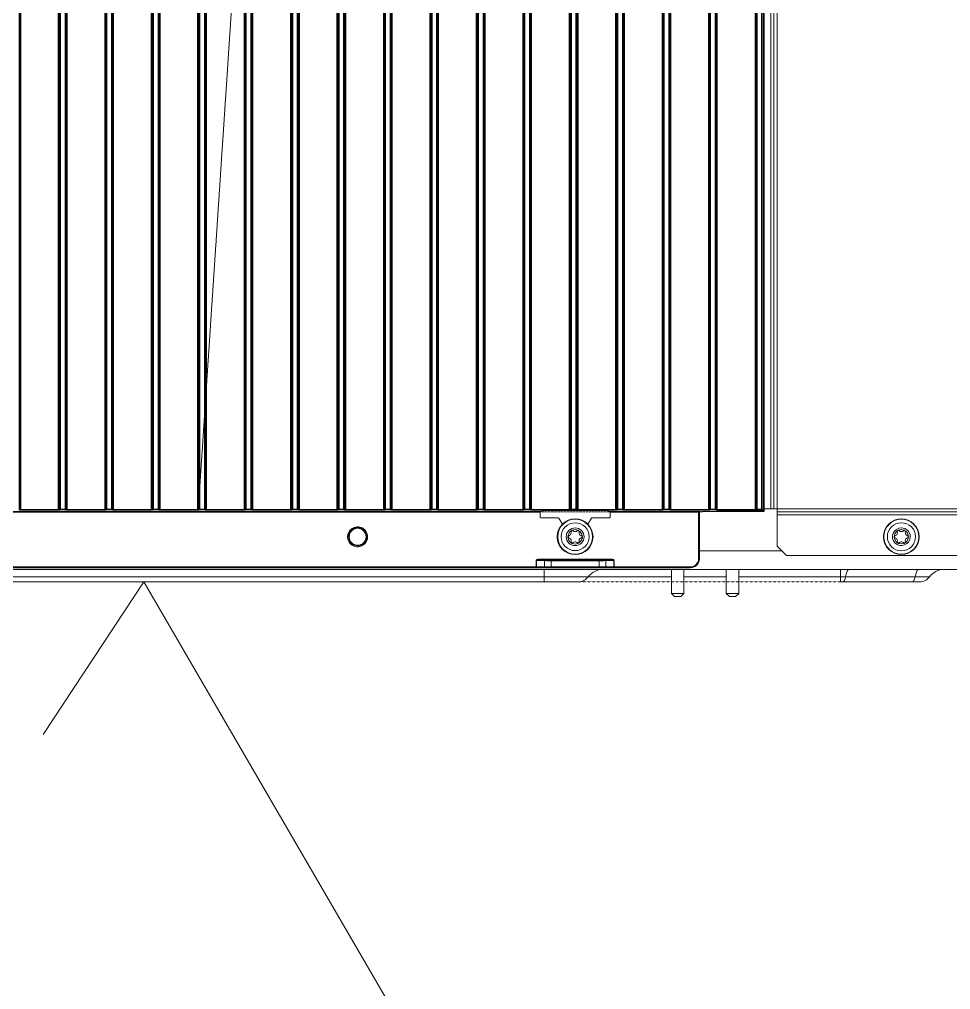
# Model space of a CAD drawing. Header units: millimetres. Extents: x 90740 to 167944, y -39332 to 25855.
# Drawn here: x 138401 to 139000, y 10839 to 11464 of the extents above; entities that cross this region are included whole.
import ezdxf

# ---------------------------------------------------------------- set-up
doc = ezdxf.new("R2010")
doc.units = ezdxf.units.MM
doc.linetypes.add('PDF_IMPORT', pattern=[1, 0.8, -0.2])
doc.layers.add('PDF4_Geometry', color=7, linetype='Continuous')
doc.layers.add('PISMO-R', color=6, linetype='Continuous', lineweight=9)
doc.layers.add('TENKE', color=7, linetype='Continuous', lineweight=9)

# ---------------------------------------------------------------- blocks, each defined once
blk = doc.blocks.new('200-A_10 bis 12')
at = {"layer": 'PDF4_Geometry', "lineweight": 13}
for p, q in [((6722.87, 2336.02), (6722.87, 3273.81)), ((6724.32, 2336.02), (6724.32, 3273.81)), ((6737.79, 2336.02), (6737.79, 3273.81)), ((6739.26, 2336.02), (6739.26, 3273.81)), ((6782.6, 3273.81), (6782.6, 2336.02)), ((6798.98, 2336.02), (6798.98, 3273.81)), ((6813.92, 2336.02), (6813.92, 3273.81)), ((6827.4, 2336.02), (6827.4, 3273.81)), ((6828.89, 2336.02), (6828.89, 3273.81)), ((6842.34, 2336.02), (6842.34, 3273.81)), ((6857.24, 3273.81), (6857.24, 2336.02)), ((6872.2, 3273.81), (6872.2, 2336.02)), ((6873.65, 2336.02), (6873.65, 3273.81)), ((6887.15, 3273.81), (6887.15, 2336.02)), ((6888.59, 2336.02), (6888.59, 3273.81)), ((6917.01, 2336.02), (6917.01, 3273.81)), ((6931.24, 2335.87), (6931.24, 3188.13)), ((6931.44, 3188.13), (6931.44, 2336.07)), ((6931.93, 2336.02), (6931.93, 3188.24)), ((6933.39, 2336.02), (6933.39, 3188.24)), ((6934.08, 3188.33), (6934.08, 2335.87)), ((6946.21, 2335.87), (6946.21, 3188.33)), ((6946.87, 2336.02), (6946.87, 3188.24)), ((6948.31, 2336.02), (6948.31, 3188.24)), ((6919.14, 2715.15), (6919.14, 2335.87)), ((6916.3, 2335.87), (6916.3, 2707.96)), ((6901.38, 2335.87), (6901.38, 2687.35)), ((6904.22, 2682.18), (6904.22, 2335.87)), ((6886.44, 2335.87), (6886.44, 2654.63)), ((6889.28, 2647.1), (6889.28, 2335.87)), ((6871.54, 2335.87), (6871.54, 2625.43)), ((6874.36, 2623.59), (6874.36, 2335.87)), ((6856.57, 2335.87), (6856.57, 2609.38)), ((6859.42, 2603.87), (6859.42, 2335.87)), ((6841.63, 2335.87), (6841.63, 2591.86)), ((6844.47, 2584.87), (6844.47, 2335.87)), ((6826.71, 2335.87), (6826.71, 2578.25)), ((6829.55, 2570.1), (6829.55, 2335.87)), ((6811.77, 2567.06), (6811.77, 2335.87)), ((6814.61, 2557.05), (6814.61, 2335.87)), ((6796.87, 2335.87), (6796.87, 2547.99)), ((6781.91, 2335.87), (6781.91, 2544.04)), ((6799.69, 2545.55), (6799.69, 2335.87)), ((6784.75, 2540.57), (6784.75, 2335.87)), ((6766.97, 2335.87), (6766.97, 2524.72)), ((6769.81, 2526.32), (6769.81, 2335.87)), ((6737.1, 2335.87), (6737.1, 2519.5)), ((6752.07, 2335.87), (6752.07, 2520.03)), ((6754.89, 2518.37), (6754.89, 2335.87)), ((6722.16, 2335.87), (6722.16, 2510.44)), ((6739.95, 2511.38), (6739.95, 2335.87)), ((6710.08, 2503.92), (6710.08, 2335.87)), ((6725, 2505.29), (6725, 2335.87)), ((6737.3, 2336.07), (6737.59, 2336.22)), ((6752.53, 2336.22), (6754.42, 2336.22)), ((6767.48, 2336.22), (6769.32, 2336.22)), ((6797.34, 2336.22), (6799.18, 2336.22)), ((6812.26, 2336.22), (6814.12, 2336.22)), ((6857.06, 2336.22), (6858.95, 2336.22)), ((6886.95, 2336.22), (6888.79, 2336.22)), ((6928.2, 2335.27), (6899.62, 2335.27)), ((6901.87, 2336.22), (6903.75, 2336.22)), ((6916.5, 2336.07), (6916.81, 2336.22)), ((6933.93, 2335.87), (6933.93, 2335.47)), ((6949.18, 2336.33), (7412.88, 2336.33)), ((6875.78, 2319.7), (6875.78, 2317.42)), ((6879.2, 2319.84), (6880.6, 2319.84)), ((6880.6, 2319.84), (6880.6, 2317.48)), ((6896.09, 2317.48), (6896.09, 2319.84)), ((6900.91, 2317.42), (6900.91, 2319.7)), ((7386.9, 2316.84), (6299.9, 2316.84)), ((6878.38, 2316.84), (6878.38, 2312.86)), ((6973.74, 2312.86), (6973.74, 2316.84)), ((6324.67, 2314.46), (6919.32, 2314.46)), ((7002.29, 2314.46), (6940.97, 2314.46))]:
    blk.add_line(p, q, dxfattribs=at)
for points in [[(6953.31, 3276.98), (6953.31, 2324.36), (6956.29, 2321.35), (7155.62, 2321.35), (7157.06, 2322.83)], [(6710.08, 2500.03), (6709.88, 2500.03), (6709.88, 2336.07), (6709.62, 2336.22), (6709.62, 3273.61)], [(6724.52, 2336.22), (6722.67, 2336.22), (6722.67, 3273.61), (6722.41, 3273.79), (6722.41, 3105.6), (6722.16, 3105.6), (6722.41, 3105.6), (6721.74, 3073.79), (6721.81, 3073.72), (6721.78, 3073.3), (6721.74, 3072.92), (6721.72, 3072.79)], [(6724.32, 3273.81), (6724.49, 3273.74), (6724.52, 3273.61), (6724.52, 2336.22), (6724.8, 2336.07), (6724.8, 2508.6), (6724.85, 2511.91), (6724.85, 2515.22), (6724.91, 2518.57), (6724.94, 2521.88), (6725, 2525.14), (6725.11, 2528.43), (6725.18, 2531.6), (6725.27, 2534.78), (6725.4, 2537.8), (6725.45, 2538.35), (6725.47, 2538.73), (6725.51, 2538.8)], [(6739.48, 2336.22), (6737.59, 2336.22), (6737.59, 3273.61)], [(6739.48, 3273.61), (6739.48, 2336.22), (6739.75, 2336.07), (6739.75, 2514.86)], [(6752.73, 3273.81), (6752.73, 2336.02), (6752.6, 2336.09), (6752.53, 2336.22), (6752.27, 2336.07), (6752.27, 2520.61), (6752.25, 2524.25), (6752.2, 2527.83), (6752.13, 2531.34), (6752.11, 2534.75), (6752.05, 2538.06), (6751.93, 2541.37), (6751.87, 2544.44), (6751.78, 2547.45), (6751.65, 2550.41), (6751.65, 2550.9), (6751.6, 2551.23), (6751.58, 2551.36)], [(6751.58, 3058.49), (6751.6, 3058.62), (6751.65, 3058.95), (6751.65, 3059.44), (6751.78, 3062.46), (6751.87, 3065.57), (6751.98, 3068.77), (6752.05, 3071.94), (6752.11, 3075.21), (6752.13, 3078.47), (6752.2, 3082.04), (6752.25, 3085.69), (6752.27, 3089.28), (6752.27, 3273.79), (6752.53, 3273.61), (6752.53, 2336.22)], [(6754.22, 3273.81), (6754.22, 2336.02), (6754.36, 2336.09), (6754.42, 2336.22)], [(6754.42, 3273.61), (6754.42, 2336.22), (6754.69, 2336.07), (6754.69, 2518.37), (6754.71, 2522.01), (6754.71, 2525.7), (6754.75, 2529.29), (6754.78, 2533), (6754.84, 2536.69), (6754.91, 2540.26), (6754.98, 2543.44), (6755.09, 2546.59), (6755.18, 2549.63), (6755.29, 2552.63)], [(6767.68, 3273.81), (6767.68, 2336.02), (6767.5, 2336.09), (6767.48, 2336.22)], [(6769.32, 3273.61), (6767.48, 3273.61), (6767.48, 2336.22)], [(6769.12, 3273.81), (6769.12, 2336.02), (6769.27, 2336.09), (6769.32, 2336.22)], [(6769.32, 3273.61), (6769.32, 2336.22), (6769.61, 2336.07), (6769.61, 2530.63), (6769.65, 2534.98), (6769.67, 2539.24), (6769.74, 2543.61), (6769.81, 2547.92), (6769.92, 2552.14), (6770.05, 2557.05), (6770.14, 2559.42), (6770.21, 2561.78), (6770.25, 2562.4), (6770.27, 2562.77), (6770.27, 2608.38)], [(6784.28, 2336.22), (6782.4, 2336.22), (6782.4, 3273.61)], [(6784.08, 3273.81), (6784.08, 2336.02), (6784.22, 2336.09), (6784.28, 2336.22)], [(6784.28, 3273.61), (6784.28, 2336.22), (6784.55, 2336.07), (6784.55, 2535.35), (6784.75, 2535.35)], [(6797.54, 3273.81), (6797.54, 2336.02), (6797.41, 2336.09), (6797.34, 2336.22), (6797.07, 2336.07), (6797.07, 2543.5), (6796.87, 2543.5)], [(6800.18, 2585.38), (6800.11, 2585.2), (6800.11, 2584.84), (6800.07, 2584.13), (6799.98, 2581.02), (6799.87, 2577.85), (6799.8, 2574.63), (6799.74, 2571.37), (6799.65, 2567.15), (6799.58, 2562.8), (6799.56, 2558.45), (6799.51, 2554.18), (6799.49, 2549.85), (6799.49, 2336.07), (6799.18, 2336.22), (6799.18, 3273.61)], [(6811.28, 3014.77), (6811.35, 3014.88), (6811.35, 3015.17), (6811.41, 3015.75), (6811.41, 3015.88), (6811.5, 3019.86), (6811.64, 3023.94), (6811.7, 3028.12), (6811.81, 3032.22), (6811.88, 3036.44), (6811.9, 3040.68), (6811.95, 3044.26), (6811.97, 3047.88), (6811.97, 3273.79), (6812.26, 3273.61), (6812.26, 2336.22)], [(6812.46, 3273.81), (6812.46, 2336.02), (6812.3, 2336.09), (6812.26, 2336.22), (6811.97, 2336.07), (6811.97, 2554.78), (6811.77, 2554.78)], [(6815.1, 2599.12), (6815.1, 2678.54), (6815.08, 2678.54), (6815.08, 2599.01), (6815.03, 2598.68), (6815.01, 2598.28), (6815.01, 2597.81), (6814.92, 2594.17), (6814.81, 2590.46), (6814.72, 2586.71), (6814.66, 2582.87), (6814.59, 2578.65), (6814.52, 2574.34), (6814.48, 2569.99), (6814.46, 2565.68), (6814.41, 2561.4), (6814.41, 2336.07), (6814.12, 2336.22), (6814.12, 3273.61)], [(6829.09, 2336.22), (6827.2, 2336.22), (6827.2, 3273.61), (6826.93, 3273.79), (6826.93, 3042.37), (6826.91, 3038.15), (6826.91, 3033.93), (6826.87, 3029.69), (6826.85, 3025.47), (6826.78, 3021.25), (6826.71, 3017.08), (6826.65, 3012.91), (6826.53, 3008.75), (6826.45, 3004.67), (6826.31, 3000.7)], [(6829.09, 3273.61), (6829.09, 2336.22), (6829.35, 2336.07), (6829.35, 2575.81)], [(6843.99, 2336.22), (6842.14, 2336.22), (6842.14, 3273.61)], [(6841.83, 2586.91), (6841.83, 2336.07), (6842.14, 2336.22), (6842.21, 2336.09), (6842.34, 2336.09)], [(6843.79, 3273.81), (6843.79, 2336.02), (6843.96, 2336.09), (6843.99, 2336.22)], [(6843.99, 3273.61), (6843.99, 2336.22), (6844.27, 2336.07), (6844.27, 2591.53), (6844.32, 2598.19), (6844.39, 2604.76), (6844.45, 2611.49), (6844.59, 2618.1), (6844.72, 2624.63), (6844.79, 2628.45), (6844.87, 2632.18), (6844.92, 2633.09), (6844.94, 2633.51), (6844.94, 2633.76), (6844.98, 2633.8)], [(6856.77, 2609.58), (6856.77, 2336.07), (6857.06, 2336.22), (6857.06, 3273.61)], [(6858.75, 3273.81), (6858.75, 2336.02), (6858.88, 2336.09), (6858.95, 2336.22)], [(6858.95, 3273.61), (6858.95, 2336.22), (6859.22, 2336.07), (6859.22, 2608.44), (6859.26, 2615.06), (6859.33, 2621.61), (6859.35, 2628.14), (6859.44, 2634.82), (6859.55, 2641.44), (6859.68, 2647.97), (6859.82, 2654.43), (6859.82, 2655.25), (6859.84, 2655.76), (6859.88, 2656.14), (6859.88, 2742.57)], [(6873.89, 2336.22), (6872.01, 2336.22), (6872.01, 3273.61)], [(6873.89, 3273.61), (6873.89, 2336.22), (6874.16, 2336.07), (6874.16, 2621.59), (6874.18, 2629.2), (6874.18, 2636.86), (6874.25, 2644.46), (6874.31, 2652.01), (6874.38, 2659.71), (6874.51, 2667.33), (6874.62, 2674.92), (6874.74, 2682.45), (6874.74, 2683.18), (6874.78, 2683.84), (6874.78, 2684.35), (6874.8, 2684.64), (6874.85, 2684.75), (6874.85, 2778.2), (6874.98, 2778.72), (6875.38, 2779.07), (6874.98, 2778.74), (6874.85, 2778.2)], [(6885.95, 2711.8), (6885.97, 2711.77), (6886.01, 2711.6), (6886.01, 2711.15), (6886.04, 2710.47), (6886.08, 2709.69), (6886.08, 2709.42), (6886.17, 2700.96), (6886.28, 2692.44), (6886.41, 2683.91), (6886.48, 2675.32), (6886.57, 2666.59), (6886.61, 2657.87), (6886.64, 2649.08), (6886.64, 2336.07), (6886.95, 2336.22), (6886.95, 3273.61)], [(6889.74, 2885.31), (6889.74, 2724.54), (6889.72, 2723.88), (6889.68, 2723.23), (6889.68, 2721.77), (6889.54, 2712.24), (6889.46, 2702.67), (6889.35, 2693.08), (6889.28, 2683.44), (6889.19, 2675.83), (6889.15, 2668.17), (6889.12, 2660.47), (6889.08, 2652.78), (6889.08, 2336.07), (6888.79, 2336.22), (6888.79, 3273.61)], [(6900.91, 2833.58), (6900.96, 2839.93), (6901.02, 2852.67), (6901.11, 2865.37), (6901.18, 2878.05), (6901.25, 2890.68), (6901.31, 2903.36), (6901.33, 2912.88), (6901.38, 2922.45), (6901.38, 2941.57), (6901.58, 2941.57), (6901.58, 3273.79), (6901.87, 3273.61), (6901.87, 2336.22)], [(6902.07, 3273.81), (6902.07, 2336.02), (6901.93, 2336.09), (6901.87, 2336.22), (6901.58, 2336.07), (6901.58, 2668.26), (6901.38, 2668.26)], [(6903.75, 3273.61), (6903.75, 2336.22), (6904.02, 2336.07), (6904.02, 2685.24), (6904.04, 2696.06), (6904.09, 2706.85), (6904.15, 2717.66), (6904.22, 2728.45), (6904.29, 2741.15), (6904.35, 2753.89), (6904.42, 2766.64), (6904.44, 2779.38), (6904.49, 2792.15), (6904.51, 2804.91), (6904.49, 2818.5)], [(6903.55, 3273.81), (6903.55, 2336.02), (6903.69, 2336.09), (6903.75, 2336.22)], [(6918.65, 2336.22), (6916.81, 2336.22), (6916.81, 3273.61), (6916.5, 3273.79), (6916.5, 2891.53), (6916.48, 2879.16), (6916.48, 2866.79), (6916.43, 2854.4), (6916.41, 2837.93), (6916.37, 2821.41), (6916.34, 2804.91), (6916.37, 2800.61), (6916.37, 2784.8), (6916.41, 2769.03), (6916.43, 2753.27), (6916.48, 2741.42), (6916.48, 2729.63), (6916.5, 2717.79), (6916.5, 2336.07), (6916.81, 2336.22), (6916.88, 2336.09), (6917.01, 2336.09)], [(6918.65, 3273.61), (6918.65, 2336.22), (6918.96, 2336.07), (6918.96, 2727.85), (6918.99, 2740.55), (6918.99, 2753.27), (6919.03, 2772.32), (6919.05, 2791.42), (6919.05, 2819.9), (6919.03, 2834.84), (6918.99, 2849.83), (6918.99, 2864.77), (6918.96, 2879.76), (6918.96, 3273.79), (6918.65, 3273.61), (6918.63, 3273.74), (6918.45, 3273.81)], [(6918.45, 3273.81), (6918.45, 2336.02), (6918.63, 2336.09), (6918.65, 2336.22)], [(6952.29, 2336.33), (6952.29, 3275.98)], [(6933.59, 2336.22), (6931.71, 2336.22), (6931.71, 3188.04), (6931.44, 3188.13), (6931.44, 2336.07), (6931.71, 2336.22), (6931.77, 2336.09), (6931.93, 2336.09)], [(6948.51, 2336.22), (6946.67, 2336.22), (6946.67, 3188.04), (6946.38, 3188.13), (6946.38, 2336.07), (6946.67, 2336.22), (6946.74, 2336.09), (6946.87, 2336.02), (6946.87, 2336.09)], [(6948.58, 3188.46), (6948.76, 3188.44), (6948.78, 3188.37), (6948.78, 3188.17), (6948.51, 3188.04), (6948.51, 2336.22), (6948.91, 2335.87)], [(6871.12, 2674.19), (6871.27, 2667.39), (6871.38, 2660.51), (6871.47, 2653.58), (6871.54, 2646.63), (6871.61, 2639.42), (6871.67, 2632.16), (6871.72, 2624.9), (6871.72, 2336.07), (6872.01, 2336.22), (6872.07, 2336.09), (6872.2, 2336.22)], [(6826.31, 2609.18), (6826.45, 2605.23), (6826.53, 2601.25), (6826.65, 2597.17), (6826.71, 2592.93), (6826.78, 2588.68), (6826.85, 2584.33), (6826.87, 2580.16), (6826.91, 2575.98), (6826.91, 2571.72), (6826.93, 2567.48), (6826.93, 2336.07), (6827.2, 2336.22), (6827.27, 2336.09), (6827.4, 2336.02)], [(6948.91, 2553.72), (6948.91, 2335.87), (6949.18, 2335.67), (6949.18, 2553.21)], [(6951.29, 2553.21), (6951.29, 2336.33)], [(6736.64, 2543.68), (6736.68, 2543.55), (6736.7, 2543.21), (6736.75, 2542.75), (6736.84, 2539.97), (6736.95, 2537.09), (6737.02, 2534.16), (6737.1, 2531), (6737.17, 2527.83), (6737.21, 2524.59), (6737.24, 2521.03), (6737.3, 2517.46), (6737.3, 2336.07), (6737.59, 2336.22), (6737.66, 2336.09), (6737.79, 2336.09)], [(6721.72, 2537.06), (6721.74, 2536.89), (6721.78, 2536.55), (6721.81, 2536.15), (6721.92, 2533.47), (6722.01, 2530.69), (6722.07, 2527.89), (6722.14, 2524.87), (6722.21, 2521.81), (6722.27, 2518.7), (6722.34, 2515.15), (6722.34, 2511.58), (6722.36, 2507.89), (6722.41, 2504.23), (6722.41, 2336.07), (6722.67, 2336.22), (6722.74, 2336.09), (6722.87, 2336.02)], [(6946.58, 2335.87), (6933.68, 2335.87), (6933.39, 2336.02), (6931.93, 2336.02), (6931.64, 2335.87), (6918.76, 2335.87), (6918.45, 2336.02), (6917.01, 2336.02), (6916.7, 2335.87), (6903.82, 2335.87), (6903.55, 2336.02), (6902.07, 2336.02), (6901.8, 2335.87), (6888.88, 2335.87), (6888.59, 2336.02), (6887.15, 2336.02), (6886.84, 2335.87), (6873.96, 2335.87), (6873.65, 2336.02), (6872.2, 2336.02), (6871.89, 2335.87), (6859.02, 2335.87), (6858.75, 2336.02), (6857.24, 2336.02), (6856.97, 2335.87), (6844.1, 2335.87), (6843.79, 2336.02), (6842.34, 2336.02), (6842.03, 2335.87), (6829.15, 2335.87), (6828.89, 2336.02), (6827.4, 2336.02), (6827.13, 2335.87), (6814.21, 2335.87), (6813.92, 2336.02), (6812.46, 2336.02), (6812.17, 2335.87), (6799.29, 2335.87), (6798.98, 2336.02), (6797.54, 2336.02), (6797.23, 2335.87), (6784.35, 2335.87), (6784.08, 2336.02), (6782.6, 2336.02), (6782.31, 2335.87), (6769.41, 2335.87), (6769.12, 2336.02), (6767.68, 2336.02), (6767.37, 2335.87), (6754.49, 2335.87), (6754.22, 2336.02), (6752.73, 2336.02), (6752.47, 2335.87), (6739.55, 2335.87), (6739.26, 2336.02), (6737.79, 2336.02), (6737.5, 2335.87), (6724.63, 2335.87), (6724.32, 2336.02), (6722.87, 2336.02), (6722.61, 2335.87), (6709.68, 2335.87), (6709.42, 2336.02)], [(6615.52, 2331.51), (6616.59, 2333.36), (6616.75, 2333.42), (6622.43, 2333.42), (6622.56, 2333.49), (6622.63, 2333.62), (6622.63, 2335.27), (6877.09, 2335.27)], [(6622.61, 2335.47), (6877.09, 2335.47), (6877.82, 2335.73), (6878.04, 2335.75), (6898.67, 2335.75), (6898.87, 2335.73), (6899.62, 2335.47), (6928.33, 2335.47)], [(6709.68, 2335.87), (6709.82, 2335.93), (6709.88, 2336.07), (6722.41, 2336.07)], [(6722.41, 2336.07), (6722.43, 2335.93), (6722.61, 2335.87)], [(6724.52, 2336.22), (6724.49, 2336.09), (6724.32, 2336.02)], [(6724.63, 2335.87), (6724.76, 2335.93), (6724.8, 2336.07), (6737.3, 2336.07)], [(6737.3, 2336.07), (6737.37, 2335.93), (6737.5, 2335.87)], [(6739.48, 2336.22), (6739.41, 2336.09), (6739.26, 2336.02)], [(6739.55, 2335.87), (6739.68, 2335.93), (6739.75, 2336.07), (6752.27, 2336.07)], [(6752.27, 2336.07), (6752.31, 2335.93), (6752.47, 2335.87)], [(6754.49, 2335.87), (6754.64, 2335.93), (6754.69, 2336.07), (6767.17, 2336.07)], [(6767.17, 2336.07), (6767.23, 2335.93), (6767.37, 2335.87)], [(6769.41, 2335.87), (6769.54, 2335.93), (6769.61, 2336.07), (6782.11, 2336.07)], [(6782.11, 2336.07), (6782.17, 2335.93), (6782.31, 2335.87)], [(6784.35, 2335.87), (6784.48, 2335.93), (6784.55, 2336.07), (6797.07, 2336.07)], [(6797.07, 2336.07), (6797.09, 2335.93), (6797.23, 2335.87)], [(6799.18, 2336.22), (6799.16, 2336.09), (6798.98, 2336.02)], [(6799.29, 2335.87), (6799.45, 2335.93), (6799.49, 2336.07), (6811.97, 2336.07)], [(6811.97, 2336.07), (6812.04, 2335.93), (6812.17, 2335.87)], [(6814.12, 2336.22), (6814.06, 2336.09), (6813.92, 2336.02)], [(6814.21, 2335.87), (6814.35, 2335.93), (6814.41, 2336.07), (6826.93, 2336.07)], [(6826.93, 2336.07), (6826.98, 2335.93), (6827.13, 2335.87)], [(6829.09, 2336.22), (6829.02, 2336.09), (6828.89, 2336.02)], [(6829.15, 2335.87), (6829.29, 2335.93), (6829.35, 2336.07), (6841.83, 2336.07)], [(6841.83, 2336.07), (6841.9, 2335.93), (6842.03, 2335.87)], [(6844.1, 2335.87), (6844.21, 2335.93), (6844.27, 2336.07), (6856.77, 2336.07)], [(6856.77, 2336.07), (6856.84, 2335.93), (6856.97, 2335.87)], [(6857.24, 2336.02), (6857.11, 2336.09), (6857.06, 2336.22)], [(6859.02, 2335.87), (6859.15, 2335.93), (6859.22, 2336.07), (6871.72, 2336.07)], [(6871.72, 2336.07), (6871.78, 2335.93), (6871.89, 2335.87)], [(6873.89, 2336.22), (6873.83, 2336.09), (6873.65, 2336.02)], [(6873.96, 2335.87), (6874.11, 2335.93), (6874.16, 2336.07), (6886.64, 2336.07)], [(6877.09, 2335.47), (6877.09, 2333.62), (6877.16, 2333.49), (6877.29, 2333.42), (6882.95, 2333.42), (6883.11, 2333.36), (6884.26, 2331.38)], [(6886.64, 2336.07), (6886.7, 2335.93), (6886.84, 2335.87)], [(6887.15, 2336.02), (6886.97, 2336.09), (6886.95, 2336.22)], [(6888.79, 2336.22), (6888.72, 2336.09), (6888.59, 2336.02)], [(6888.88, 2335.87), (6889.01, 2335.93), (6889.08, 2336.07), (6901.58, 2336.07)], [(6899.62, 2335.47), (6899.62, 2333.62), (6899.56, 2333.49), (6899.42, 2333.42), (6893.74, 2333.42), (6893.59, 2333.36), (6892.45, 2331.38)], [(6901.58, 2336.07), (6901.65, 2335.93), (6901.8, 2335.87)], [(6903.82, 2335.87), (6903.95, 2335.93), (6904.02, 2336.07), (6916.5, 2336.07)], [(6916.5, 2336.07), (6916.57, 2335.93), (6916.7, 2335.87)], [(6918.76, 2335.87), (6918.9, 2335.93), (6918.96, 2336.07), (6931.44, 2336.07)], [(6925.27, 2317.62), (6926, 2317.7), (6926.69, 2317.97), (6927.24, 2318.44), (6927.71, 2319.01), (6927.98, 2319.68), (6928.07, 2320.41), (6928.07, 2335.47)], [(6928.33, 2335.47), (6928.47, 2335.42), (6928.33, 2335.4), (6928.27, 2335.22), (6928.2, 2335.27)], [(6928.33, 2335.15), (6928.38, 2335.27), (6928.53, 2335.33)], [(6928.47, 2335.42), (6928.53, 2335.33), (6929.07, 2335.33), (6929.13, 2335.42)], [(6929.07, 2335.33), (6929.15, 2335.35), (6929.26, 2335.47)], [(6929.22, 2335.47), (6929.13, 2335.42), (6929.2, 2335.42), (6929.2, 2335.47), (6948.98, 2335.47), (6949.11, 2335.49), (6949.18, 2335.67)], [(6931.44, 2336.07), (6931.51, 2335.93), (6931.64, 2335.87)], [(6933.59, 2336.22), (6933.53, 2336.09), (6933.39, 2336.02)], [(6933.68, 2335.87), (6933.82, 2335.93), (6933.88, 2336.07), (6946.38, 2336.07)], [(6948.98, 2335.47), (6948.69, 2335.67), (6933.93, 2335.67)], [(6946.38, 2336.07), (6946.45, 2335.93), (6946.58, 2335.87)], [(6948.69, 2335.67), (6948.31, 2336.02), (6946.87, 2336.02), (6946.58, 2335.87)], [(6948.51, 2336.22), (6948.49, 2336.09), (6948.31, 2336.02)], [(6953.31, 2335.33), (7411.88, 2335.33)], [(7352.93, 2334.36), (6953.31, 2334.36)], [(6928.31, 2322.85), (6954.8, 2322.85)], [(6876.33, 2320.08), (6876.33, 2319.88), (6876.05, 2319.84), (6875.93, 2319.7), (6875.78, 2319.7)], [(6875.78, 2319.7), (6875.87, 2319.9), (6876.07, 2320.06), (6876.33, 2320.08), (6900.38, 2320.08), (6900.65, 2320.06), (6900.85, 2319.9), (6900.91, 2319.7)], [(6900.38, 2319.88), (6876.33, 2319.88)], [(6897.6, 2319.64), (6879.11, 2319.64), (6878.49, 2319.68), (6878.51, 2319.81), (6878.64, 2319.88)], [(6878.64, 2319.88), (6879.2, 2319.84), (6897.52, 2319.84)], [(6897.6, 2319.64), (6898.2, 2319.68), (6898.18, 2319.81), (6898.07, 2319.88)], [(6900.91, 2319.7), (6900.78, 2319.7), (6900.65, 2319.84), (6900.38, 2319.88), (6900.38, 2320.08)], [(6925.27, 2317.62), (6925.27, 2317.42), (6926.05, 2317.5), (6926.78, 2317.81), (6927.38, 2318.28), (6927.84, 2318.88), (6928.18, 2319.61), (6928.27, 2320.41), (6928.07, 2320.41)], [(6925.34, 2317.37), (6926.09, 2317.48), (6926.82, 2317.77), (6927.44, 2318.24), (6927.91, 2318.84), (6928.2, 2319.57), (6928.33, 2320.35)], [(6322.56, 2317.42), (6297.92, 2317.42), (6297.9, 2317.37), (6925.34, 2317.37), (6925.27, 2317.42)], [(6875.93, 2317.62), (6624.03, 2317.62), (6623.98, 2317.48), (6623.89, 2317.42), (6876.07, 2317.42)], [(6925.27, 2317.62), (6900.78, 2317.62), (6900.76, 2317.48), (6900.65, 2317.42), (6898.07, 2317.44), (6897.52, 2317.44), (6896.83, 2317.48), (6879.86, 2317.48), (6879.2, 2317.44), (6878.64, 2317.44), (6876.07, 2317.42), (6875.98, 2317.48), (6875.93, 2317.62)], [(6878.64, 2317.44), (6878.51, 2317.5), (6878.49, 2317.64), (6879.11, 2317.64), (6879.84, 2317.68), (6896.87, 2317.68)], [(6896.87, 2317.68), (6897.6, 2317.64), (6898.2, 2317.64), (6898.18, 2317.5), (6898.07, 2317.44)], [(6900.65, 2317.42), (6925.27, 2317.42)], [(6919.32, 2316.84), (6919.32, 2309.11), (6920.34, 2308.11), (6922.32, 2308.11), (6923.31, 2309.11), (6923.31, 2316.84)], [(6936.97, 2316.84), (6936.97, 2309.11), (6937.95, 2308.11), (6939.97, 2308.11), (6940.97, 2309.11), (6940.97, 2316.84)], [(6976.58, 2316.84), (6976.27, 2316.77), (6975.98, 2316.44), (6975.76, 2315.97), (6975.51, 2315.26), (6975.31, 2314.46)], [(6997.69, 2314.46), (6997.89, 2315.26), (6998.11, 2315.97), (6998.38, 2316.44), (6998.65, 2316.77), (6998.94, 2316.84)], [(6936.97, 2314.46), (6923.31, 2314.46)], [(6999.07, 2312.86), (6973.74, 2312.86)], [(6975.31, 2314.46), (6975.16, 2313.8), (6974.96, 2313.26), (6974.71, 2312.95), (6974.49, 2312.86)], [(6996.85, 2312.86), (6997.09, 2312.95), (6997.31, 2313.26), (6997.51, 2313.8), (6997.69, 2314.46)], [(6919.32, 2309.11), (6923.31, 2309.11)], [(6936.97, 2309.11), (6940.97, 2309.11)]]:
    blk.add_lwpolyline(points, dxfattribs=at)
at = {"layer": 'PDF4_Geometry', "linetype": 'PDF_IMPORT', "lineweight": 13, "ltscale": 0.415002}
blk.add_lwpolyline([(6829.35, 3039.75), (6829.35, 3273.79), (6767.17, 2336.07), (6767.17, 3273.79)], dxfattribs=at)
at = {"layer": 'PDF4_Geometry', "lineweight": 13}
for points in [[(6796.38, 3028.03), (6796.41, 3028.12), (6796.45, 3028.45), (6796.47, 3029.09), (6796.41, 3029.11), (6796.34, 3029.16, 0.008066), (6796.87, 3066.33), (6797.07, 3066.33), (6797.07, 3273.79), (6797.34, 3273.61), (6797.34, 2336.22)], [(6781.55, 2569.26, -0.007239), (6781.91, 2533.53), (6782.11, 2533.53), (6782.11, 2336.07), (6782.4, 2336.22), (6782.46, 2336.09), (6782.6, 2336.22)], [(6885.48, 2327.34, 0.995584), (6891.23, 2327.34, 0.417328), (6888.37, 2330.18)], [(6897.34, 2316.84, 0.233264), (6892.56, 2314.46, -0.238245), (6889.35, 2312.86), (6327.85, 2312.86, -0.243025), (6324.67, 2314.46)], [(7007.06, 2316.84, 0.234672), (7002.29, 2314.46)]]:
    blk.add_lwpolyline(points, format="xyb", dxfattribs=at)
at = {"layer": 'PDF4_Geometry', "linetype": 'PDF_IMPORT', "lineweight": 13, "ltscale": 1.126618}
blk.add_lwpolyline([(6949.18, 2335.67), (6949.18, 3250.67)], dxfattribs=at)
at = {"layer": 'PDF4_Geometry', "lineweight": 13}
for points in [[(6933.59, 3188.04), (6933.59, 2336.22), (6933.88, 2336.07), (6933.88, 3188.13)], [(6928.27, 2320.41), (6928.33, 2320.35), (6928.33, 2335.15), (6928.27, 2335.22)], [(6886.41, 2327.74), (6886.28, 2327.67), (6886.17, 2327.56), (6886.1, 2327.47), (6886.1, 2327.34), (6886.15, 2327.21), (6886.21, 2327.07), (6886.28, 2327.01), (6886.41, 2326.94), (6886.68, 2326.83), (6886.9, 2326.63), (6887.04, 2326.36), (6887.08, 2326.1), (6887.04, 2325.83), (6887.04, 2325.61), (6887.1, 2325.5), (6887.24, 2325.39), (6887.32, 2325.36), (6887.46, 2325.36), (6887.59, 2325.39), (6887.7, 2325.45), (6887.97, 2325.63), (6888.26, 2325.74), (6888.52, 2325.74), (6888.79, 2325.63), (6888.99, 2325.45), (6889.08, 2325.39), (6889.19, 2325.36), (6889.35, 2325.36), (6889.48, 2325.39), (6889.59, 2325.45), (6889.66, 2325.56), (6889.68, 2325.7), (6889.68, 2325.83), (6889.61, 2326.16), (6889.68, 2326.43), (6889.86, 2326.7), (6890.08, 2326.87), (6890.3, 2326.94), (6890.41, 2327.01), (6890.54, 2327.1), (6890.57, 2327.21), (6890.61, 2327.34), (6890.57, 2327.47), (6890.5, 2327.61), (6890.41, 2327.67), (6890.3, 2327.74), (6890.01, 2327.83), (6889.81, 2328.07), (6889.68, 2328.32), (6889.61, 2328.58), (6889.68, 2328.85), (6889.68, 2328.98), (6889.66, 2329.12), (6889.59, 2329.2), (6889.48, 2329.32), (6889.35, 2329.34), (6889.19, 2329.34), (6889.08, 2329.32), (6888.99, 2329.2), (6888.79, 2329.07), (6888.52, 2328.98), (6888.26, 2328.98), (6887.97, 2329.05), (6887.7, 2329.2), (6887.59, 2329.32), (6887.46, 2329.34), (6887.32, 2329.34), (6887.24, 2329.27), (6887.1, 2329.2), (6887.04, 2329.07), (6887.04, 2328.85), (6887.08, 2328.54), (6887.01, 2328.27), (6886.84, 2328.01), (6886.64, 2327.83)], [(6994.58, 2325.83), (6994.52, 2326.16), (6994.58, 2326.43), (6994.74, 2326.7), (6994.98, 2326.87), (6995.21, 2326.94), (6995.34, 2327.01), (6995.43, 2327.1), (6995.47, 2327.21), (6995.49, 2327.34), (6995.47, 2327.47), (6995.41, 2327.61), (6995.32, 2327.67), (6995.21, 2327.74), (6994.94, 2327.83), (6994.74, 2328.07), (6994.58, 2328.32), (6994.52, 2328.58), (6994.58, 2328.85), (6994.58, 2328.94), (6994.54, 2329.07), (6994.47, 2329.2), (6994.38, 2329.27), (6994.27, 2329.34), (6994.14, 2329.34), (6994.01, 2329.32), (6993.92, 2329.2), (6993.65, 2329.05), (6993.39, 2328.98), (6993.1, 2328.98), (6992.83, 2329.07), (6992.63, 2329.2), (6992.54, 2329.32), (6992.41, 2329.34), (6992.27, 2329.34), (6992.16, 2329.32), (6992.03, 2329.2), (6991.96, 2329.12), (6991.94, 2328.98), (6991.96, 2328.85), (6992.01, 2328.54), (6991.9, 2328.27), (6991.76, 2328.01), (6991.54, 2327.83), (6991.3, 2327.74), (6991.19, 2327.67), (6991.08, 2327.56), (6991.01, 2327.47), (6991.01, 2327.34), (6991.05, 2327.21), (6991.12, 2327.07), (6991.21, 2327.01), (6991.3, 2326.94), (6991.56, 2326.83), (6991.81, 2326.63), (6991.94, 2326.36), (6992.01, 2326.1), (6991.96, 2325.83), (6991.94, 2325.7), (6991.96, 2325.56), (6992.03, 2325.45), (6992.16, 2325.39), (6992.27, 2325.36), (6992.41, 2325.36), (6992.54, 2325.39), (6992.63, 2325.45), (6992.83, 2325.63), (6993.1, 2325.74), (6993.39, 2325.74), (6993.65, 2325.63), (6993.92, 2325.45), (6994.01, 2325.39), (6994.14, 2325.36), (6994.27, 2325.36), (6994.38, 2325.39), (6994.47, 2325.5), (6994.54, 2325.61), (6994.58, 2325.74)], [(6875.93, 2319.7), (6875.93, 2317.62), (6878.49, 2317.64), (6878.49, 2319.68)], [(6898.2, 2319.68), (6898.2, 2317.64), (6900.78, 2317.62), (6900.78, 2319.7)]]:
    blk.add_lwpolyline(points, close=True, dxfattribs=at)
at = {"layer": 'PDF4_Geometry', "linetype": 'PDF_IMPORT', "lineweight": 13}
blk.add_lwpolyline([(6294.68, 2335.33), (6929.07, 2335.33)], dxfattribs=at)
at = {"layer": 'PDF4_Geometry', "linetype": 'PDF_IMPORT', "lineweight": 13, "ltscale": 0.05811}
blk.add_lwpolyline([(6973.74, 2312.86), (6889.35, 2312.86)], dxfattribs=at)
at = {"layer": 'PDF4_Geometry', "lineweight": 13}
for centre, radius in [((6888.35, 2327.34), 5.75), ((6888.34, 2327.36), 5.6), ((6888.36, 2327.36), 4.49), ((6993.25, 2327.34), 5.75), ((6993.26, 2327.35), 5.61), ((6993.27, 2327.33), 4.52), ((6818.44, 2327.37), 2.95), ((6818.41, 2327.34), 2.9), ((6818.41, 2327.34), 2.71), ((6888.34, 2327.31), 2.34), ((6993.25, 2327.34), 2.31)]:
    blk.add_circle(centre, radius, dxfattribs=at)
for centre, radius, start, end in [((6818.41, 2327.32), 3.22, 0.3515, 270.5822), ((6993.23, 2327.34), 2.84, 89.4722, 359.6979)]:
    blk.add_arc(centre, radius, start, end, dxfattribs=at)
for points in [[(6929.07, 2335.33), (6929.13, 2335.33), (6929.2, 2335.4), (6929.26, 2335.47)], [(6948.98, 2335.47), (6949.09, 2335.47), (6949.18, 2335.53), (6949.18, 2335.67)], [(6888.37, 2330.18), (6886.77, 2330.18), (6885.48, 2328.94), (6885.48, 2327.34)], [(6996.14, 2327.34), (6996.14, 2328.94), (6994.85, 2330.18), (6993.25, 2330.18)], [(6818.41, 2324.16), (6820.16, 2324.16), (6821.63, 2325.56), (6821.63, 2327.34)], [(6999.07, 2312.86), (7000.4, 2312.86), (7001.56, 2313.46), (7002.29, 2314.46)]]:
    blk.add_open_spline(points, degree=3, dxfattribs=at)

msp = doc.modelspace()

# ---------------------------------------------------------------- linework, layer by layer
at = {"layer": 'PISMO-R', "color": 0}
msp.add_line((138994.33, 10220.35, 0.84), (138481.1, 11101.79, 0.84), dxfattribs=at)
at = {"layer": 'TENKE'}
msp.add_line((138481.1, 11101.79, 0.84), (138416.52, 11003.59, 2.8), dxfattribs=at)

# ---------------------------------------------------------------- block references
at = {"xscale": 2, "yscale": 2, "zscale": 2}
msp.add_blockref('200-A_10 bis 12', (124981.88, 6476.06, 0.84), dxfattribs=at)

doc.saveas('drawing.dxf')
